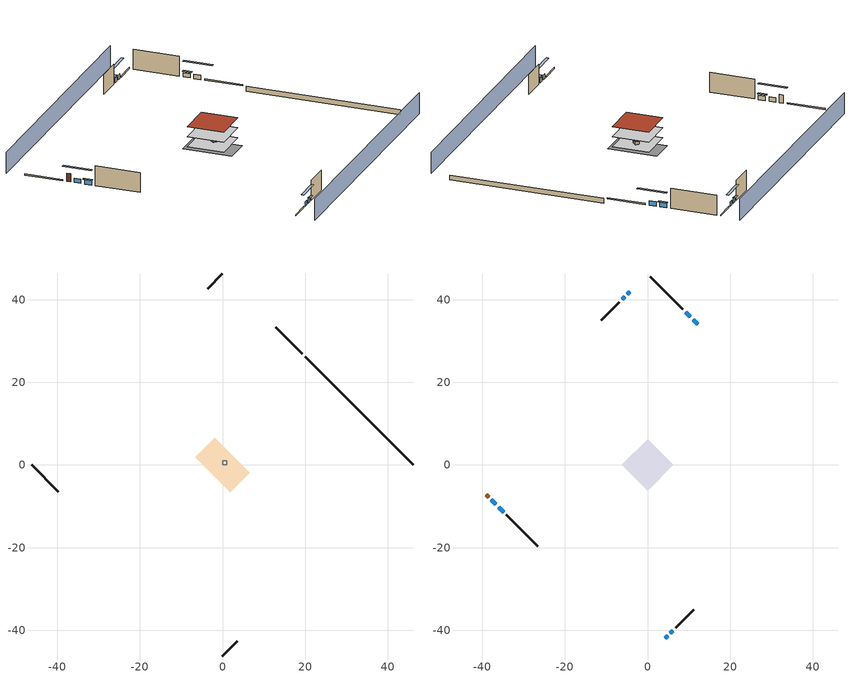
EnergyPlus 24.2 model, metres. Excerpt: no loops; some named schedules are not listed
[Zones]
central ac and furnace airloop ret air zone
 floor adiabatic (AdiabaticConst): 0,0 0,1 1,1 1,0 z0
 wall adiabatic (AdiabaticConst): 0,1 0,0 1,0 1,1 0,1 z0:1
 ceiling adiabatic (AdiabaticConst): 1,0 1,1 0,1 0,0 z1
crawlspace - vented
 floor foundation (Slab1 construction): -6.55,1.87 -1.87,6.55 6.55,-1.87 1.87,-6.55 z-0.91
 wall outside (RimJoist1 construction): 19.35,26.86 12.86,33.35 z0.3:0.61
 wall outside (RimJoist2 construction): 0,-46.21 3.6,-42.62 z0.3:0.61
 wall outside (RimJoist3 construction): -46.21,0 -39.73,-6.49 z0.3:0.61
 wall outside (RimJoist4 construction): 0,46.21 -3.6,42.62 z0.3:0.61
 wall foundation (FoundationWall1 construction): 46.21,0 20.01,26.21 z-0.91:0.3
conditioned space
 floor to crawlspace - vented (Floor1 construction): -6.28,0 0,6.28 6.28,0 0,-6.28 z0.3
 floor adiabatic (AdiabaticFloorConstruction): -6.28,0 0,6.28 6.28,0 0,-6.28 z2.74
 wall outside (AdiabaticWallConstruction 1): -39.07,-7.14 -38.42,-7.79 z0.3:2.34
 wall outside (AdiabaticWallConstruction): 12.21,34.01 11.05,35.17 / 10.39,35.82 9.23,36.98 / -37.77,-8.45 -36.66,-9.55 z0.3:1.37; 4.26,-41.96 4.86,-41.35 / 5.52,-40.7 6.13,-40.09 / -4.26,41.96 -4.86,41.35 / -5.52,40.7 -6.13,40.09 z0.3:1.43; -36.01,-10.21 -34.83,-11.38 z0.3:1.4
 wall outside (Wall1 construction): 8.58,37.64 0.66,45.56 z0.3:5.18
 wall outside (Wall2 construction): 6.78,-39.43 11.18,-35.03 z0.3:5.18
 wall outside (Wall3 construction): -34.18,-12.04 -26.53,-19.69 z0.3:5.18
 wall outside (Wall4 construction): -6.78,39.43 -11.18,35.03 z0.3:5.18
 window (WindowConstruction): 12.21,34.01 11.05,35.17 z0.3:1.37
 window (WindowConstruction 1): 10.39,35.82 9.23,36.98 z0.3:1.37
 window (WindowConstruction 2): 4.26,-41.96 4.86,-41.35 z0.3:1.43
 window (WindowConstruction 3): 5.52,-40.7 6.12,-40.09 z0.3:1.43
 window (WindowConstruction 4): -37.77,-8.45 -36.66,-9.55 z0.3:1.37
 window (WindowConstruction 5): -36.01,-10.21 -34.83,-11.38 z0.3:1.4
 window (WindowConstruction 6): -4.26,41.96 -4.86,41.35 z0.3:1.43
 window (WindowConstruction 7): -5.52,40.7 -6.12,40.09 z0.3:1.43
 door (Door): -39.07,-7.14 -38.42,-7.79 z0.3:2.34
 ceiling adiabatic (AdiabaticFloorConstruction): 0,-6.28 6.28,0 0,6.28 -6.28,0 z2.74
 roof outside (Roof1 construction): 0,6.28 -6.28,0 0,-6.28 6.28,0 z5.18
shading: 3.23,-49.45 49.45,-3.23 / -3.23,49.45 -49.45,3.23 z0:5.18; 9.11,37.11 14.15,32.07 14.58,32.5 9.54,37.54 z4.11; 9.02,37.2 10.61,35.61 11.04,36.04 9.45,37.63 z1.68; 6.8,-39.41 2.32,-43.9 2.75,-44.33 7.23,-39.84 z4.18; 6.34,-39.87 5.3,-40.91 5.73,-41.34 6.77,-40.31 z1.74; -34.73,-11.49 -39.71,-6.51 -40.14,-6.94 -35.16,-11.92 z4.11; -34.62,-11.6 -36.22,-9.99 -36.65,-10.42 -35.05,-12.03 z1.71; -6.8,39.41 -2.32,43.9 -2.75,44.33 -7.23,39.84 z4.18; -6.34,39.87 -5.3,40.91 -5.73,41.34 -6.77,40.31 z1.74
[Building]
Building 1: Terrain=Suburbs
[Site:Location]
Portland Intl Arpt_OR: Latitude {deg}=45.59; Longitude {deg}=-122.6; Time Zone {hr}=-8; Elevation {m}=33; Keep Site Location Information=Yes
[Site:GroundTemperature:Shallow]
10.2558, 8.96328, 8.85977, 9.47314, 11.9355, 14.3863, 16.5111, 17.8571, 17.9714, 16.8767, 14.8061, 12.4304
[Site:WaterMainsTemperature]
Calculation Method=Schedule; Temperature Schedule=mains temperature schedule
[Material] Roughness=Rough; Thermal Absorptance=0.9
Name | Thickness {m} | Conductivity {W/m-K} | Density {kg/m3} | Specific Heat {J/kg-K} | Solar Absorptance | Visible Absorptance
asphalt or fiberglass shingles | 0.00635 | 0.162714 | 1121.4 | 1465.45 | 0.85 | 0.85
concrete 8.0 in. | 0.2032 | 1.803125 | 2242.8 | 837.4 | 0.7 | 0.7
door material | 0.04445 | 0.0612267 | 512.64 | 1214.23 | 0.7 | 0.7
floor covering | 0.0127 | 0.0433444 | 54.468 | 1339.84 | 0.6 | 0.6
floor rigid ins; wall rigid ins | 0.512978 | 0.029427 | 32.04 | 1214.23 | 0.7 | 0.7
floor stud and cavity | 0.1397 | 0.923637 | 92.3553 | 1139.71 | 0.7 | 0.7
floor stud and cavity 1 | 0.1397 | 1.75129 | 37.0049 | 1207.88 | 0.7 | 0.7
furniture material conditioned space 1 | 0.1524 | 0.115458 | 640.8 | 1214.23 | 0.6 | 0.6
gypsum board | 0.0127 | 0.160291 | 801 | 837.4 | 0.6 | 0.6
osb sheathing 0.5 in. | 0.0127 | 0.115458 | 512.64 | 1214.23 | 0.7 | 0.7
osb sheathing 0.75 in. | 0.01905 | 0.115458 | 512.64 | 1214.23 | 0.7 | 0.7
rim joist stud and cavity | 0.0508 | 0.178688 | 50.32683 | 1063.81 | 0.6 | 0.6
roof rigid ins | 0.103632 | 0.029427 | 32.04 | 1214.23 | 0.7 | 0.7
roof stud and cavity | 0.2032 | 0.161866 | 78.34581 | 1123.46 | 0.7 | 0.7
soil 0.5 in. | 0.0127 | 1.9041 | 1842.3 | 418.7 | 0.7 | 0.7
wall stud and cavity | 0.1397 | 0.550994 | 139.0536 | 1170.24 | 0.7 | 0.7
wall stud and cavity 1 | 0.0889 | 0.380278 | 52.3479 | 1209.89 | 0.7 | 0.7
wall stud and cavity 2 | 0.0889 | 0.391764 | 83.0341 | 1211.67 | 0.7 | 0.7
wood siding | 0.0254 | 0.102417 | 544.68 | 1172.36 | 0.85 | 0.85
wood siding 1; wood siding 2 | 0.0254 | 0.102417 | 544.68 | 1172.36 | 0.7 | 0.7
[Material:NoMass]
Adiabatic: Roughness=Rough; Thermal Resistance {m2-K/W}=176.1; Thermal Absorptance=0.9; Solar Absorptance=0.7; Visible Absorptance=0.7
[WindowMaterial:SimpleGlazingSystem]
WindowMaterial: U-Factor {W/m2-K}=2.15764; Solar Heat Gain Coefficient=0.44
[Construction]
AdiabaticConst: Adiabatic
AdiabaticFloorConstruction: floor stud and cavity 1, floor rigid ins, osb sheathing 0.75 in., floor covering
AdiabaticWallConstruction: wood siding 1, wall rigid ins, wall stud and cavity 1, gypsum board
AdiabaticWallConstruction 1: wood siding 2, wall rigid ins, wall stud and cavity 1, gypsum board
Door: door material
Floor1 construction: floor stud and cavity, osb sheathing 0.75 in., floor covering
FoundationWall1 construction: concrete 8.0 in.
furniture construction conditioned space 1: furniture material conditioned space 1
PartitionWallConstruction: gypsum board, wall stud and cavity 2, gypsum board
RimJoist1 construction; RimJoist2 construction; RimJoist3 construction; RimJoist4 construction: wood siding, rim joist stud and cavity
Roof1 construction: asphalt or fiberglass shingles, roof rigid ins, osb sheathing 0.75 in., roof stud and cavity, gypsum board
Slab1 construction: soil 0.5 in.
Wall1 construction; Wall2 construction; Wall3 construction; Wall4 construction: wood siding, osb sheathing 0.5 in., wall stud and cavity, gypsum board
WindowConstruction; WindowConstruction 1; WindowConstruction 2; WindowConstruction 3; WindowConstruction 4; WindowConstruction 5; WindowConstruction 6; WindowConstruction 7: WindowMaterial
[Zone] Multiplier=1
Name | Volume {m3} | Part of Total Floor Area
central ac and furnace airloop ret air zone | 1 | No
conditioned space | 384.656 | Yes
crawlspace - vented | 96.164 | Yes
[Space]
Name | Zone | Space Type | Volume {m3}
central ac and furnace airloop ret air space | central ac and furnace airloop ret air zone | Plenum Space Type
conditioned space 1 | conditioned space |  | 384.656
crawlspace - vented 1 | crawlspace - vented |  | 96.164
[SpaceList]
Plenum Space Type: central ac and furnace airloop ret air space
[OtherEquipment] Design Level Calculation Method=EquipmentLevel
Name | Fuel Type | Zone or ZoneList or Space or SpaceList | Schedule | Design Level {W} | Fraction Latent | Fraction Radiant | Fraction Lost
central ac and furnace airloop_0 RetCondToRP; central ac and furnace airloop_0 RetSensLkToRP | None | central ac and furnace airloop ret air space | Always On Discrete | 0 | 0 | 0 | 0
central ac and furnace airloop_0 RetLatLkToRP | None | central ac and furnace airloop ret air space | Always On Discrete | 0 | 1 | 0 | 0
central ac and furnace airloop_0 SupCondToLv; central ac and furnace airloop_0 SupSensLkToCond; mech vent house fan sensible load; water heater sens | None | conditioned space 1 | Always On Discrete | 0 | 0 | 0 | 0
central ac and furnace airloop_0 SupLatLkToCond; mech vent house fan latent load; water heater lat | None | conditioned space 1 | Always On Discrete | 0 | 1 | 0 | 0
clothes dryer 1 | Electricity | conditioned space 1 | clothes_dryer | 0 | 0.015 | 0.081 | 0.85
cooking range 1 | NaturalGas | conditioned space 1 | cooking_range | 2708.17 | 0.16 | 0.384 | 0.2
general water use latent | None | conditioned space 1 | general water use schedule | 44.1266 | 1 | 0 | 0
general water use sensible | None | conditioned space 1 | general water use schedule | -43.4886 | 0 | 0.6 | 0
water heater energy adjustment1 | Electricity | conditioned space 1 | Always On Discrete | 0.01 | 0 | 0 | 1
central ac and furnace airloop_0 RetCondToDZ; central ac and furnace airloop_0 SupCondToDZ; central ac and furnace airloop_0 SupSensLkToDZ | None | crawlspace - vented 1 | Always On Discrete | 0 | 0 | 0 | 0
central ac and furnace airloop_0 SupLatLkToDZ | None | crawlspace - vented 1 | Always On Discrete | 0 | 1 | 0 | 0
[SurfaceProperty:IncidentSolarMultiplier] Incident Solar Multiplier=1; Incident Solar Multiplier Schedule=trans schedule winter=0.85 summer=0.7
Window1; Window2; Window3; Window4; Window5; Window6; Window7; Window8
[InternalMass] Zone or ZoneList=conditioned space; Space or SpaceList=conditioned space 1
Name | Construction | Surface Area {m2}
furniture mass conditioned space 1 | furniture construction conditioned space 1 | 63.09974
partition wall mass | PartitionWallConstruction | 157.749
[Lights]
interior lighting: Zone or ZoneList or Space or SpaceList=conditioned space 1; Schedule=lighting_interior; Design Level Calculation Method=LightingLevel; Lighting Level {W}=230.152; Return Air Fraction=0; Fraction Radiant=0.6; Fraction Visible=0.2; Fraction Replaceable=1
[People]
occupants: Zone or ZoneList or Space or SpaceList=conditioned space 1; Number of People Schedule=occupants; Number of People Calculation Method=People; Number of People=2; Fraction Radiant=0.314171; Sensible Heat Fraction=0.56303; Activity Level Schedule=occupants activity schedule; Carbon Dioxide Generation Rate {m3/s-W}=0; Enable ASHRAE 55 Comfort Warnings=No; Mean Radiant Temperature Calculation Type=EnclosureAveraged
[ElectricEquipment] Zone or ZoneList or Space or SpaceList=conditioned space 1; Design Level Calculation Method=EquipmentLevel
Name | Schedule | Design Level {W} | Fraction Latent | Fraction Radiant | Fraction Lost
clothes dryer | clothes_dryer | 7240.97 | 0.015 | 0.081 | 0.85
clothes washer | clothes_washer | 835.687 | 0.03 | 0.162 | 0.7
cooking range | cooking_range | 92.4065 | 0.16 | 0.384 | 0.2
freezer | freezer schedule | 194.914 | 0 | 0.6 | 0
fridge | fridge schedule | 43.7215 | 0 | 0.6 | 0
mech vent bath fan 0 | mech vent bath fan 0 schedule | 30 | 0 | 0 | 1
mech vent house fan | mech vent house fan schedule | 0 | 0 | 0 | 1
mech vent house fan cfis | mech vent house fan cfis schedule | 0 | 0 | 0 | 0
mech vent range fan 0 | mech vent range fan 0 schedule | 30 | 0 | 0 | 1
misc plug loads | plug_loads_other | 318.867 | 0.021 | 0.558 | 0.049
misc tv | plug_loads_tv | 387.913 | 0 | 0.6 | 0
whole house fan | Always On Discrete | 0 | 0 | 0 | 1
[ZoneInfiltration:DesignFlowRate] Schedule=Always On Discrete
Name | Zone or ZoneList or Space or SpaceList | Design Flow Rate Calculation Method | Design Flow Rate {m3/s} | Air Changes per Hour {1/hr} | Constant Term Coefficient | Temperature Term Coefficient | Velocity Term Coefficient | Velocity Squared Term Coefficient
infil flow; natural vent flow; whole house fan flow | conditioned space 1 | Flow/Zone | 0
crawlspace_vented 1 duct leakage imbalance infil flow | crawlspace - vented 1 | Flow/Zone | 0
infil crawlspace - vented 1 | crawlspace - vented 1 | AirChanges/Hour |  | 2.6013 | 1 | 0 | 0 | 0
[ZoneMixing] Schedule=Always On Continuous; Design Flow Rate Calculation Method=Flow/Zone; Design Flow Rate {m3/s}=0
Name | Zone or Space | Source Zone or Space
central ac and furnace airloop_0 ZoneMixDZToCond mix | conditioned space | crawlspace - vented
central ac and furnace airloop_0 ZoneMixCondToDZ mix | crawlspace - vented | conditioned space
[SurfaceProperty:ExposedFoundationPerimeter]
Slab1: Exposed Perimeter Calculation Method=TotalExposedPerimeter; Total Exposed Perimeter {m}=37.06368
[AvailabilityManager:Scheduled]
central ac and furnace airloop Availability Manager: Schedule=Always On Discrete
[AirLoopHVAC:ReturnPlenum]
Air Loop HVAC Return Plenum 1: Zone=central ac and furnace airloop ret air zone
[Foundation:Kiva]
Foundation Kiva 1: Initial Indoor Air Temperature {C}=8.41658; Wall Height Above Grade {m}=0.3048; Wall Depth Below Slab {m}=0.2032
[Foundation:Kiva:Settings]
Soil Conductivity {W/m-K}=1.9041; Soil Density {kg/m3}=1842.3; Soil Specific Heat {J/kg-K}=418.7; Ground Solar Absorptivity=0.9; Ground Thermal Absorptivity=0.9; Ground Surface Roughness {m}=0.03; Far-Field Width {m}=40; Deep-Ground Boundary Condition=ZeroFlux; Deep-Ground Depth {m}=40; Minimum Cell Dimension {m}=0.2; Maximum Cell Growth Coefficient=3; Simulation Timestep=Timestep
[Exterior:Lights]
exterior lighting: Schedule=exterior lighting schedule; Design Level {W}=7.09205
[EnergyManagementSystem:GlobalVariable]
central_ac_and_furnace_airloop_0_DuctImbalLkExhFanEquivCond
central_ac_and_furnace_airloop_0_DuctImbalLkExhFanEquivDZ
central_ac_and_furnace_airloop_0_DuctImbalLkSupFanEquivCond
central_ac_and_furnace_airloop_0_DuctImbalLkSupFanEquivDZ
central_ac_and_furnace_airloop_0_DZ_T
central_ac_and_furnace_airloop_0_DZ_W
central_ac_and_furnace_airloop_0_RetCondToDZ
central_ac_and_furnace_airloop_0_RetCondToRP
central_ac_and_furnace_airloop_0_RetLatLkToRP
central_ac_and_furnace_airloop_0_RetSensLkToRP
central_ac_and_furnace_airloop_0_SupCondToDZ
central_ac_and_furnace_airloop_0_SupCondToLv
central_ac_and_furnace_airloop_0_SupLatLkToCond
central_ac_and_furnace_airloop_0_SupLatLkToDZ
central_ac_and_furnace_airloop_0_SupSensLkToCond
central_ac_and_furnace_airloop_0_SupSensLkToDZ
central_ac_and_furnace_airloop_0_ZoneMixCondToDZ
central_ac_and_furnace_airloop_0_ZoneMixDZToCond
central_ac_and_furnace_airloop_AH_MFR
central_ac_and_furnace_airloop_AH_Tout
central_ac_and_furnace_airloop_AH_VFR
central_ac_and_furnace_airloop_AH_Wout
central_ac_and_furnace_airloop_Fan_RTF
central_ac_and_furnace_airloop_RA_T
central_ac_and_furnace_airloop_Ra_W
infil_program_Qfan
infil_program_Qinf
natural_vent_program_Qnv
natural_vent_program_Qwhf
[EnergyManagementSystem:Sensor]
Name | Output:Variable or Output:Meter Index Key | Output:Variable or Output:Meter
airflow_gain | infil flow | Infiltration Sensible Heat Gain Energy
airflow_gain_1 | natural vent flow | Infiltration Sensible Heat Gain Energy
airflow_gain_2 | whole house fan flow | Infiltration Sensible Heat Gain Energy
airflow_loss | infil flow | Infiltration Sensible Heat Loss Energy
airflow_loss_1 | natural vent flow | Infiltration Sensible Heat Loss Energy
airflow_loss_2 | whole house fan flow | Infiltration Sensible Heat Loss Energy
central_ac_and_furnace_airloop_0_DZ_T_s | crawlspace - vented | Zone Air Temperature
central_ac_and_furnace_airloop_0_DZ_W_s | crawlspace - vented | Zone Mean Air Humidity Ratio
central_ac_and_furnace_airloop_AH_MFR_s | Node 5 | System Node Mass Flow Rate
central_ac_and_furnace_airloop_AH_Tout_s | Node 5 | System Node Temperature
central_ac_and_furnace_airloop_AH_VFR_s | Node 5 | System Node Current Density Volume Flow Rate
central_ac_and_furnace_airloop_AH_Wout_s | Node 5 | System Node Humidity Ratio
central_ac_and_furnace_airloop_RA_T_s | Node 8 | System Node Temperature
central_ac_and_furnace_airloop_Ra_W_s | Node 8 | System Node Humidity Ratio
clg_load_cond |  | Cooling:EnergyTransfer:Zone:CONDITIONED SPACE
clg_load_duct |  | Cooling:EnergyTransfer:Zone:CENTRAL AC AND FURNACE AIRLOOP RET AIR ZONE
clg_sp_s; clg_sp_s_1 | cooling setpoint | Schedule Value
clothes_dryer_exhaust_0_sch_s | clothes_dryer | Schedule Value
cool_season | cooling season schedule | Schedule Value
ducts_conv | central ac and furnace airloop_0 RetCondToRP | Other Equipment Convective Heating Energy
ducts_conv_1 | central ac and furnace airloop_0 RetLatLkToRP | Other Equipment Convective Heating Energy
ducts_conv_2 | central ac and furnace airloop_0 RetSensLkToRP | Other Equipment Convective Heating Energy
ducts_conv_3 | central ac and furnace airloop_0 SupCondToLv | Other Equipment Convective Heating Energy
ducts_conv_4 | central ac and furnace airloop_0 SupLatLkToCond | Other Equipment Convective Heating Energy
ducts_conv_5 | central ac and furnace airloop_0 SupSensLkToCond | Other Equipment Convective Heating Energy
ducts_rad | central ac and furnace airloop_0 RetCondToRP | Other Equipment Radiant Heating Energy
ducts_rad_1 | central ac and furnace airloop_0 RetLatLkToRP | Other Equipment Radiant Heating Energy
ducts_rad_2 | central ac and furnace airloop_0 RetSensLkToRP | Other Equipment Radiant Heating Energy
ducts_rad_3 | central ac and furnace airloop_0 SupCondToLv | Other Equipment Radiant Heating Energy
ducts_rad_4 | central ac and furnace airloop_0 SupLatLkToCond | Other Equipment Radiant Heating Energy
ducts_rad_5 | central ac and furnace airloop_0 SupSensLkToCond | Other Equipment Radiant Heating Energy
htg_load_cond |  | Heating:EnergyTransfer:Zone:CONDITIONED SPACE
htg_load_duct |  | Heating:EnergyTransfer:Zone:CENTRAL AC AND FURNACE AIRLOOP RET AIR ZONE
htg_sp_s; htg_sp_s_1 | heating setpoint | Schedule Value
ig_ee_conv | clothes dryer | Electric Equipment Convective Heating Energy
ig_ee_conv_2 | cooking range | Electric Equipment Convective Heating Energy
ig_ee_conv_3 | freezer | Electric Equipment Convective Heating Energy
ig_ee_conv_4 | fridge | Electric Equipment Convective Heating Energy
ig_ee_conv_5 | misc plug loads | Electric Equipment Convective Heating Energy
ig_ee_conv_6 | misc tv | Electric Equipment Convective Heating Energy
ig_ee_conv_7 | whole house fan | Electric Equipment Convective Heating Energy
ig_ee_rad | clothes dryer | Electric Equipment Radiant Heating Energy
ig_ee_rad_2 | cooking range | Electric Equipment Radiant Heating Energy
ig_ee_rad_3 | freezer | Electric Equipment Radiant Heating Energy
ig_ee_rad_4 | fridge | Electric Equipment Radiant Heating Energy
ig_ee_rad_5 | misc plug loads | Electric Equipment Radiant Heating Energy
ig_ee_rad_6 | misc tv | Electric Equipment Radiant Heating Energy
ig_ee_rad_7 | whole house fan | Electric Equipment Radiant Heating Energy
ig_lgt_conv | interior lighting | Lights Convective Heating Energy
ig_lgt_rad | interior lighting | Lights Radiant Heating Energy
ig_lgt_vis | interior lighting | Lights Visible Radiation Heating Energy
ig_oe_conv | clothes dryer 1 | Other Equipment Convective Heating Energy
ig_oe_conv_1 | cooking range 1 | Other Equipment Convective Heating Energy
ig_oe_conv_2 | general water use latent | Other Equipment Convective Heating Energy
ig_oe_conv_3 | general water use sensible | Other Equipment Convective Heating Energy
ig_oe_conv_4 | water heater energy adjustment1 | Other Equipment Convective Heating Energy
ig_oe_conv_5 | water heater lat | Other Equipment Convective Heating Energy
ig_oe_conv_6 | water heater sens | Other Equipment Convective Heating Energy
ig_oe_rad | clothes dryer 1 | Other Equipment Radiant Heating Energy
ig_oe_rad_1 | cooking range 1 | Other Equipment Radiant Heating Energy
ig_oe_rad_2 | general water use latent | Other Equipment Radiant Heating Energy
ig_oe_rad_3 | general water use sensible | Other Equipment Radiant Heating Energy
ig_oe_rad_4 | water heater energy adjustment1 | Other Equipment Radiant Heating Energy
ig_oe_rad_5 | water heater lat | Other Equipment Radiant Heating Energy
ig_oe_rad_6 | water heater sens | Other Equipment Radiant Heating Energy
ig_ppl_conv | occupants | People Convective Heating Energy
ig_ppl_rad | occupants | People Radiant Heating Energy
im_conv | furniture mass conditioned space 1 | Surface Inside Face Convection Heat Gain Energy
im_conv_1 | partition wall mass | Surface Inside Face Convection Heat Gain Energy
im_ig | furniture mass conditioned space 1 | Surface Inside Face Internal Gains Radiation Heat Gain Energy
im_ig_1 | partition wall mass | Surface Inside Face Internal Gains Radiation Heat Gain Energy
im_lgt | furniture mass conditioned space 1 | Surface Inside Face Lights Radiation Heat Gain Energy
im_lgt_1 | partition wall mass | Surface Inside Face Lights Radiation Heat Gain Energy
im_sol | furniture mass conditioned space 1 | Surface Inside Face Solar Radiation Heat Gain Energy
im_sol_1 | partition wall mass | Surface Inside Face Solar Radiation Heat Gain Energy
im_surf | furniture mass conditioned space 1 | Surface Inside Face Net Surface Thermal Radiation Heat Gain Energy
im_surf_1 | partition wall mass | Surface Inside Face Net Surface Thermal Radiation Heat Gain Energy
mech_vent_bath_fan_0_sch_s | mech vent bath fan 0 schedule | Schedule Value
mech_vent_range_fan_0_sch_s | mech vent range fan 0 schedule | Schedule Value
mv_conv | mech vent bath fan 0 | Electric Equipment Convective Heating Energy
mv_conv_1 | mech vent house fan | Electric Equipment Convective Heating Energy
mv_conv_2 | mech vent house fan cfis | Electric Equipment Convective Heating Energy
mv_conv_3 | mech vent range fan 0 | Electric Equipment Convective Heating Energy
mv_conv_4 | mech vent house fan latent load | Other Equipment Convective Heating Energy
mv_conv_5 | mech vent house fan sensible load | Other Equipment Convective Heating Energy
mv_rad | mech vent bath fan 0 | Electric Equipment Radiant Heating Energy
mv_rad_1 | mech vent house fan | Electric Equipment Radiant Heating Energy
mv_rad_2 | mech vent house fan cfis | Electric Equipment Radiant Heating Energy
mv_rad_3 | mech vent range fan 0 | Electric Equipment Radiant Heating Energy
mv_rad_4 | mech vent house fan latent load | Other Equipment Radiant Heating Energy
mv_rad_5 | mech vent house fan sensible load | Other Equipment Radiant Heating Energy
natural_vent_s | natural vent schedule | Schedule Value
out_pb_s |  | Site Outdoor Air Barometric Pressure
out_wt_s |  | Site Outdoor Air Humidity Ratio
site_vw_s |  | Site Wind Speed
ss_back_out | Window1 | Surface Window Shortwave from Zone Back Out Window Heat Transfer Rate
ss_back_out_1 | Window2 | Surface Window Shortwave from Zone Back Out Window Heat Transfer Rate
ss_back_out_2 | Window3 | Surface Window Shortwave from Zone Back Out Window Heat Transfer Rate
ss_back_out_3 | Window4 | Surface Window Shortwave from Zone Back Out Window Heat Transfer Rate
ss_back_out_4 | Window5 | Surface Window Shortwave from Zone Back Out Window Heat Transfer Rate
ss_back_out_5 | Window6 | Surface Window Shortwave from Zone Back Out Window Heat Transfer Rate
ss_back_out_6 | Window7 | Surface Window Shortwave from Zone Back Out Window Heat Transfer Rate
ss_back_out_7 | Window8 | Surface Window Shortwave from Zone Back Out Window Heat Transfer Rate
ss_conv | Door1 | Surface Inside Face Convection Heat Gain Energy
ss_conv_1 | Window1 | Surface Inside Face Convection Heat Gain Energy
ss_conv_2 | Window2 | Surface Inside Face Convection Heat Gain Energy
ss_conv_3 | Window3 | Surface Inside Face Convection Heat Gain Energy
ss_conv_4 | Window4 | Surface Inside Face Convection Heat Gain Energy
ss_conv_5 | Window5 | Surface Inside Face Convection Heat Gain Energy
ss_conv_6 | Window6 | Surface Inside Face Convection Heat Gain Energy
ss_conv_7 | Window7 | Surface Inside Face Convection Heat Gain Energy
ss_conv_8 | Window8 | Surface Inside Face Convection Heat Gain Energy
ss_ig | Door1 | Surface Inside Face Internal Gains Radiation Heat Gain Energy
ss_ig_1 | Window1 | Surface Inside Face Internal Gains Radiation Heat Gain Energy
ss_ig_2 | Window2 | Surface Inside Face Internal Gains Radiation Heat Gain Energy
ss_ig_3 | Window3 | Surface Inside Face Internal Gains Radiation Heat Gain Energy
ss_ig_4 | Window4 | Surface Inside Face Internal Gains Radiation Heat Gain Energy
ss_ig_5 | Window5 | Surface Inside Face Internal Gains Radiation Heat Gain Energy
ss_ig_6 | Window6 | Surface Inside Face Internal Gains Radiation Heat Gain Energy
ss_ig_7 | Window7 | Surface Inside Face Internal Gains Radiation Heat Gain Energy
ss_ig_8 | Window8 | Surface Inside Face Internal Gains Radiation Heat Gain Energy
ss_lgt | Door1 | Surface Inside Face Lights Radiation Heat Gain Energy
ss_sol | Door1 | Surface Inside Face Solar Radiation Heat Gain Energy
ss_surf | Door1 | Surface Inside Face Net Surface Thermal Radiation Heat Gain Energy
ss_surf_1 | Window1 | Surface Inside Face Net Surface Thermal Radiation Heat Gain Energy
ss_surf_2 | Window2 | Surface Inside Face Net Surface Thermal Radiation Heat Gain Energy
ss_surf_3 | Window3 | Surface Inside Face Net Surface Thermal Radiation Heat Gain Energy
ss_surf_4 | Window4 | Surface Inside Face Net Surface Thermal Radiation Heat Gain Energy
ss_surf_5 | Window5 | Surface Inside Face Net Surface Thermal Radiation Heat Gain Energy
ss_surf_6 | Window6 | Surface Inside Face Net Surface Thermal Radiation Heat Gain Energy
ss_surf_7 | Window7 | Surface Inside Face Net Surface Thermal Radiation Heat Gain Energy
